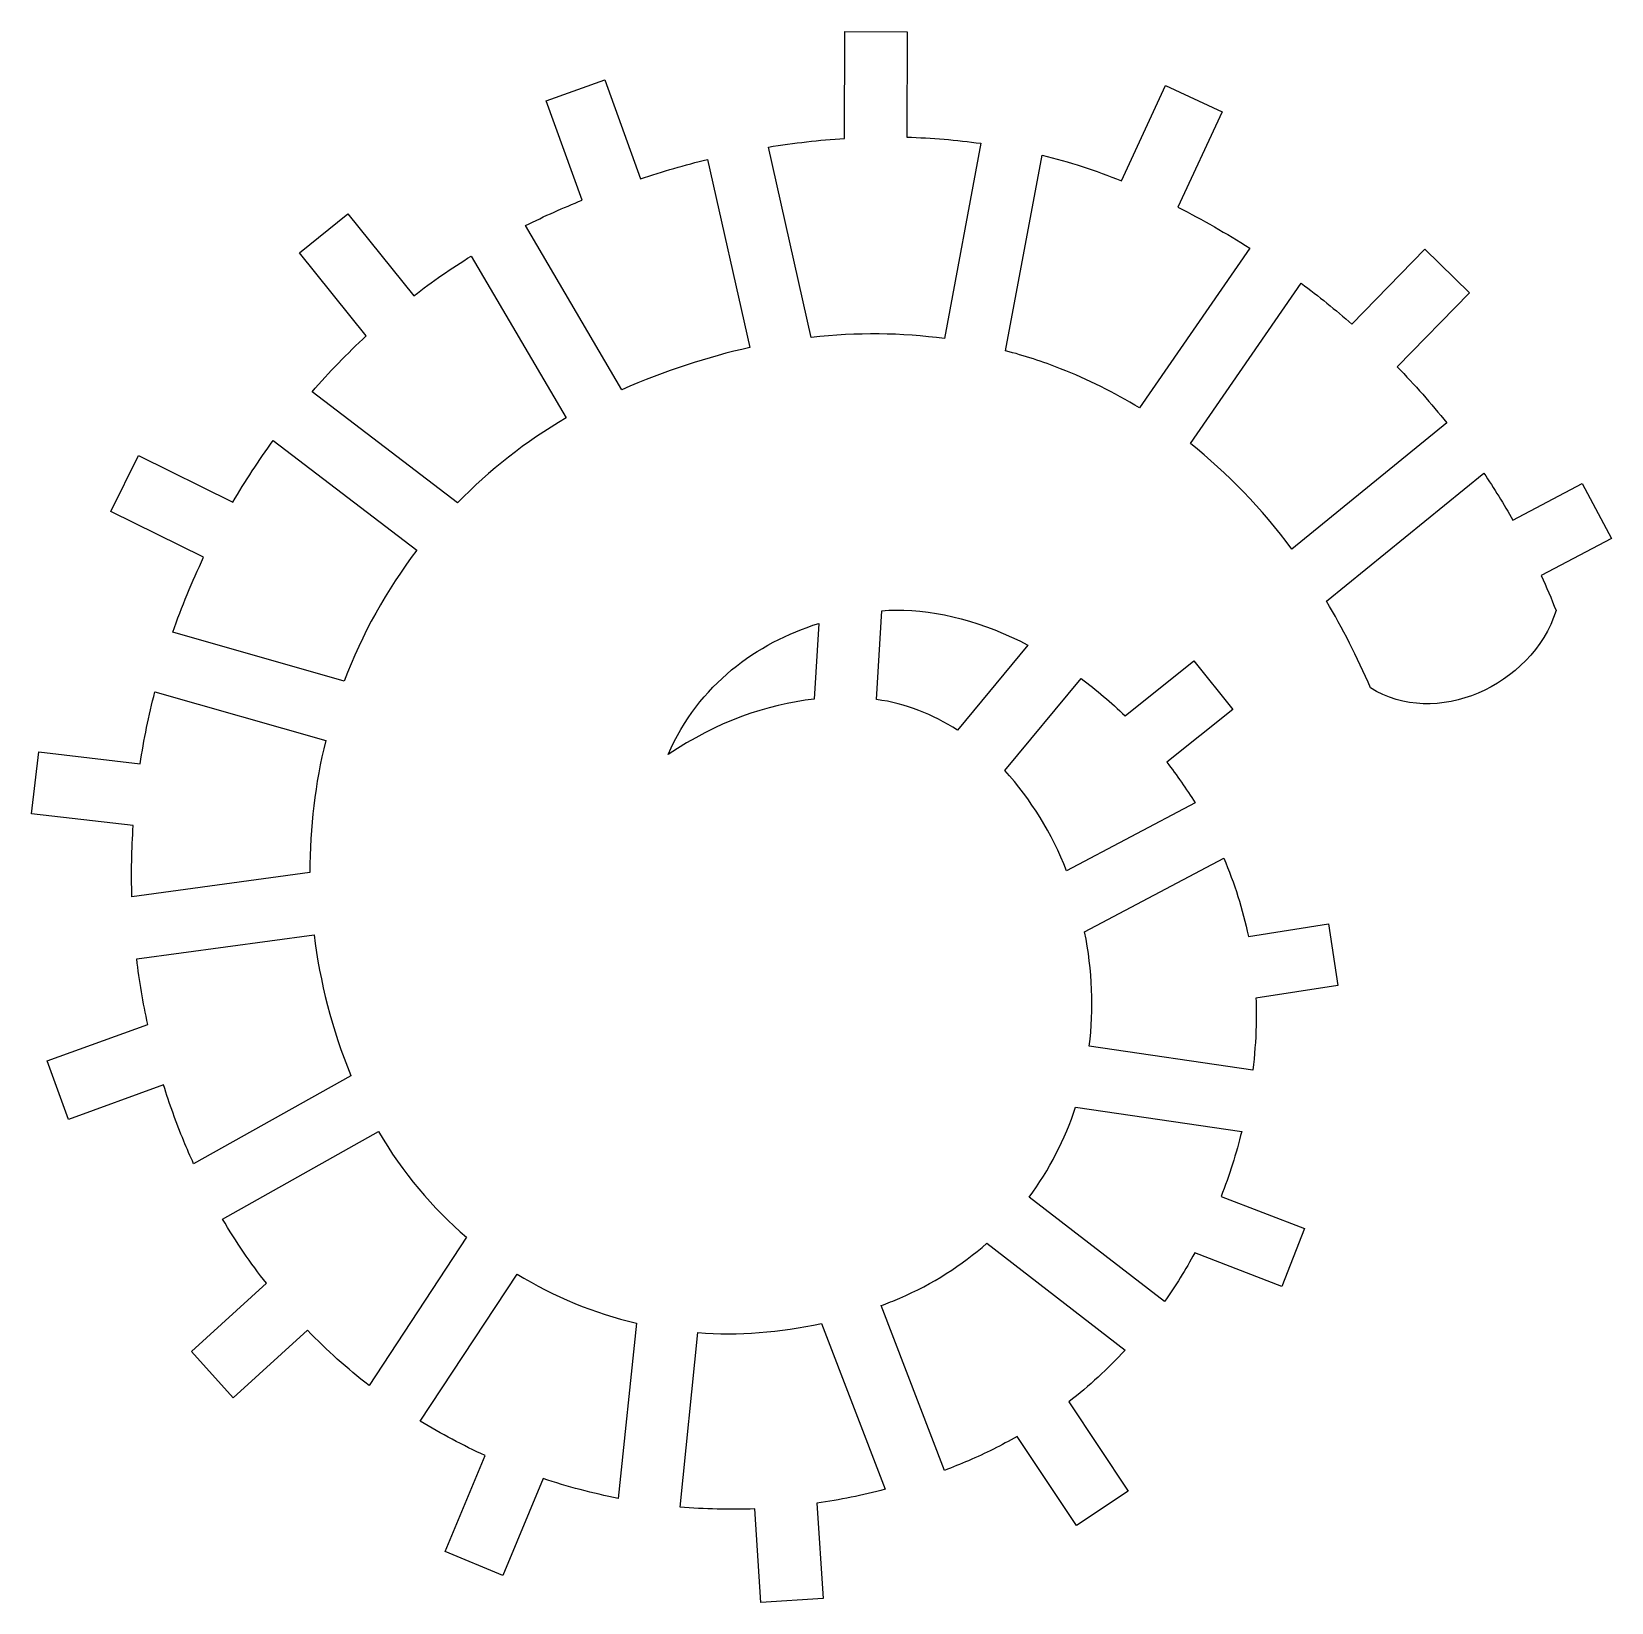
# Model space of a CAD drawing. Header units: centimetres. Extents: x -9.8 to 10.2, y -10 to 9.9.
import ezdxf

# ---------------------------------------------------------------- set-up
doc = ezdxf.new("R2010")
doc.units = ezdxf.units.CM
doc.header["$MEASUREMENT"] = 0
doc.layers.add('Layer 1', color=7, linetype='Continuous')

msp = doc.modelspace()

# ---------------------------------------------------------------- linework, layer by layer
at = {"layer": 'Layer 1'}
for points, knots in [([(0.50602, 9.88965), (0.50602, 9.88965), (0.50206, 8.53774), (0.50206, 8.53774), (0.50206, 8.53774), (0.18369, 8.5175), (-0.13708, 8.48102), (-0.45853, 8.42831), (-0.45853, 8.42831), (-0.45853, 8.42831), (0.08164, 6.01946), (0.08164, 6.01946), (0.08164, 6.01946), (0.66132, 6.08465), (1.22608, 6.07816), (1.76844, 6.00495), (1.76844, 6.00495), (1.76844, 6.00495), (2.22702, 8.47576), (2.22702, 8.47576), (2.22702, 8.47576), (1.91894, 8.51894), (1.60639, 8.54521), (1.29005, 8.55352), (1.29005, 8.55352), (1.29005, 8.55352), (1.29401, 9.88839), (1.29401, 9.88839), (1.29401, 9.88839), (1.29401, 9.88839), (0.50602, 9.88965), (0.50602, 9.88965)], [0, 0, 0, 0, 0.11111111, 0.11111111, 0.11111111, 0.11111111, 0.22222222, 0.22222222, 0.22222222, 0.22222222, 0.33333333, 0.33333333, 0.33333333, 0.33333333, 0.44444444, 0.44444444, 0.44444444, 0.44444444, 0.55555556, 0.55555556, 0.55555556, 0.55555556, 0.66666667, 0.66666667, 0.66666667, 0.66666667, 0.77777778, 0.77777778, 0.77777778, 0.77777778, 1, 1, 1, 1]), ([(-2.52881, 9.28092), (-2.52881, 9.28092), (-3.27067, 9.01341), (-3.27067, 9.01341), (-3.27067, 9.01341), (-3.27067, 9.01341), (-2.81863, 7.75626), (-2.81863, 7.75626), (-2.81863, 7.75626), (-2.9367, 7.70819), (-3.0546, 7.65826), (-3.17183, 7.60606), (-3.17183, 7.60606), (-3.29395, 7.55166), (-3.41421, 7.49423), (-3.53279, 7.43473), (-3.53279, 7.43473), (-3.53279, 7.43473), (-2.31523, 5.35796), (-2.31523, 5.35796), (-2.31523, 5.35796), (-1.76949, 5.59688), (-1.22839, 5.77395), (-0.69703, 5.89033), (-0.69703, 5.89033), (-0.69703, 5.89033), (-1.23075, 8.27156), (-1.23075, 8.27156), (-1.23075, 8.27156), (-1.51412, 8.20266), (-1.79749, 8.1206), (-2.07938, 8.02774), (-2.07938, 8.02774), (-2.07938, 8.02774), (-2.52876, 9.28097), (-2.52876, 9.28097), (-2.52876, 9.28097), (-2.52876, 9.28097), (-2.52881, 9.28092), (-2.52881, 9.28092)], [0, 0, 0, 0, 0.09090909, 0.09090909, 0.09090909, 0.09090909, 0.18181818, 0.18181818, 0.18181818, 0.18181818, 0.27272727, 0.27272727, 0.27272727, 0.27272727, 0.36363636, 0.36363636, 0.36363636, 0.36363636, 0.45454545, 0.45454545, 0.45454545, 0.45454545, 0.54545455, 0.54545455, 0.54545455, 0.54545455, 0.63636364, 0.63636364, 0.63636364, 0.63636364, 0.72727273, 0.72727273, 0.72727273, 0.72727273, 0.81818182, 0.81818182, 0.81818182, 0.81818182, 1, 1, 1, 1]), ([(4.56468, 9.20577), (4.56468, 9.20577), (4.00722, 8.00011), (4.00722, 8.00011), (4.00722, 8.00011), (3.68156, 8.13378), (3.34586, 8.2419), (3.00185, 8.32691), (3.00185, 8.32691), (3.00185, 8.32691), (2.54062, 5.85081), (2.54062, 5.85081), (2.54062, 5.85081), (2.77815, 5.78819), (3.0102, 5.71326), (3.23639, 5.62416), (3.23639, 5.62416), (3.58099, 5.48838), (3.91487, 5.32308), (4.23526, 5.12742), (4.23526, 5.12742), (4.23526, 5.12742), (5.62942, 7.15009), (5.62942, 7.15009), (5.62942, 7.15009), (5.33564, 7.33597), (5.03274, 7.50902), (4.72154, 7.66791), (4.72154, 7.66791), (4.72154, 7.66791), (5.28027, 8.87636), (5.28027, 8.87636), (5.28027, 8.87636), (5.28027, 8.87636), (4.56468, 9.20582), (4.56468, 9.20582), (4.56468, 9.20582), (4.56468, 9.20582), (4.56468, 9.20577), (4.56468, 9.20577)], [0, 0, 0, 0, 0.09090909, 0.09090909, 0.09090909, 0.09090909, 0.18181818, 0.18181818, 0.18181818, 0.18181818, 0.27272727, 0.27272727, 0.27272727, 0.27272727, 0.36363636, 0.36363636, 0.36363636, 0.36363636, 0.45454545, 0.45454545, 0.45454545, 0.45454545, 0.54545455, 0.54545455, 0.54545455, 0.54545455, 0.63636364, 0.63636364, 0.63636364, 0.63636364, 0.72727273, 0.72727273, 0.72727273, 0.72727273, 0.81818182, 0.81818182, 0.81818182, 0.81818182, 1, 1, 1, 1]), ([(-5.78098, 7.58366), (-5.78098, 7.58366), (-6.39368, 7.08945), (-6.39368, 7.08945), (-6.39368, 7.08945), (-6.39368, 7.08945), (-5.54779, 6.03926), (-5.54779, 6.03926), (-5.54779, 6.03926), (-5.79, 5.81556), (-6.01906, 5.57904), (-6.23428, 5.3316), (-6.23428, 5.3316), (-6.23428, 5.3316), (-4.39205, 3.92686), (-4.39205, 3.92686), (-4.39205, 3.92686), (-3.99188, 4.33783), (-3.53321, 4.70064), (-3.02033, 5.00088), (-3.02033, 5.00088), (-3.02033, 5.00088), (-4.22077, 7.04995), (-4.22077, 7.04995), (-4.22077, 7.04995), (-4.47184, 6.89401), (-4.71371, 6.72652), (-4.94551, 6.54786), (-4.94551, 6.54786), (-4.94551, 6.54786), (-5.78103, 7.58367), (-5.78103, 7.58367), (-5.78103, 7.58367), (-5.78103, 7.58367), (-5.78098, 7.58366), (-5.78098, 7.58366)], [0, 0, 0, 0, 0.1, 0.1, 0.1, 0.1, 0.2, 0.2, 0.2, 0.2, 0.3, 0.3, 0.3, 0.3, 0.4, 0.4, 0.4, 0.4, 0.5, 0.5, 0.5, 0.5, 0.6, 0.6, 0.6, 0.6, 0.7, 0.7, 0.7, 0.7, 0.8, 0.8, 0.8, 0.8, 1, 1, 1, 1]), ([(7.84324, 7.13566), (7.84324, 7.13566), (6.92212, 6.18815), (6.92212, 6.18815), (6.92212, 6.18815), (6.7155, 6.36863), (6.50149, 6.54097), (6.28032, 6.70471), (6.28032, 6.70471), (6.28032, 6.70471), (4.88093, 4.67538), (4.88093, 4.67538), (4.88093, 4.67538), (5.34752, 4.30557), (5.77835, 3.86196), (6.16444, 3.33916), (6.16444, 3.33916), (6.16444, 3.33916), (8.1239, 4.93762), (8.1239, 4.93762), (8.1239, 4.93762), (7.92588, 5.18456), (7.7158, 5.42095), (7.49534, 5.64655), (7.49534, 5.64655), (7.49534, 5.64655), (8.40853, 6.58605), (8.40853, 6.58605), (8.40853, 6.58605), (8.40853, 6.58605), (7.84324, 7.13566), (7.84324, 7.13566)], [0, 0, 0, 0, 0.11111111, 0.11111111, 0.11111111, 0.11111111, 0.22222222, 0.22222222, 0.22222222, 0.22222222, 0.33333333, 0.33333333, 0.33333333, 0.33333333, 0.44444444, 0.44444444, 0.44444444, 0.44444444, 0.55555556, 0.55555556, 0.55555556, 0.55555556, 0.66666667, 0.66666667, 0.66666667, 0.66666667, 0.77777778, 0.77777778, 0.77777778, 0.77777778, 1, 1, 1, 1]), ([(-6.72579, 4.71488), (-6.90922, 4.46305), (-7.08, 4.20203), (-7.23708, 3.93342), (-7.23708, 3.93342), (-7.23708, 3.93342), (-8.42959, 4.52512), (-8.42959, 4.52512), (-8.42959, 4.52512), (-8.42959, 4.52512), (-8.77883, 3.81881), (-8.77883, 3.81881), (-8.77883, 3.81881), (-8.77883, 3.81881), (-7.60605, 3.23774), (-7.60605, 3.23774), (-7.60605, 3.23774), (-7.75322, 2.92915), (-7.88339, 2.6118), (-7.9961, 2.28896), (-7.9961, 2.28896), (-7.9961, 2.28896), (-5.82706, 1.6696), (-5.82706, 1.6696), (-5.82706, 1.6696), (-5.60256, 2.26282), (-5.29385, 2.82226), (-4.90864, 3.32866), (-4.90864, 3.32866), (-4.90864, 3.32866), (-6.72579, 4.71488), (-6.72579, 4.71488)], [0, 0, 0, 0, 0.11111111, 0.11111111, 0.11111111, 0.11111111, 0.22222222, 0.22222222, 0.22222222, 0.22222222, 0.33333333, 0.33333333, 0.33333333, 0.33333333, 0.44444444, 0.44444444, 0.44444444, 0.44444444, 0.55555556, 0.55555556, 0.55555556, 0.55555556, 0.66666667, 0.66666667, 0.66666667, 0.66666667, 0.77777778, 0.77777778, 0.77777778, 0.77777778, 1, 1, 1, 1]), ([(8.59172, 4.3024), (8.59172, 4.3024), (6.6019, 2.68028), (6.6019, 2.68028), (6.6019, 2.68028), (6.80388, 2.34209), (6.98985, 1.97721), (7.15801, 1.58526), (7.15801, 1.58526), (7.97632, 1.06617), (9.1943, 1.60339), (9.50626, 2.56301), (9.50626, 2.56301), (9.44693, 2.71325), (9.38292, 2.86059), (9.3165, 3.00577), (9.3165, 3.00577), (9.3165, 3.00577), (10.20595, 3.47624), (10.20595, 3.47624), (10.20595, 3.47624), (10.20595, 3.47624), (9.83698, 4.17336), (9.83698, 4.17336), (9.83698, 4.17336), (9.83698, 4.17336), (8.95946, 3.70816), (8.95946, 3.70816), (8.95946, 3.70816), (8.844, 3.91183), (8.72121, 4.10973), (8.59176, 4.30243), (8.59176, 4.30243), (8.59176, 4.30243), (8.59172, 4.3024), (8.59172, 4.3024)], [0, 0, 0, 0, 0.1, 0.1, 0.1, 0.1, 0.2, 0.2, 0.2, 0.2, 0.3, 0.3, 0.3, 0.3, 0.4, 0.4, 0.4, 0.4, 0.5, 0.5, 0.5, 0.5, 0.6, 0.6, 0.6, 0.6, 0.7, 0.7, 0.7, 0.7, 0.8, 0.8, 0.8, 0.8, 1, 1, 1, 1]), ([(0.17656, 2.40092), (-0.60861, 2.1523), (-1.34402, 1.63085), (-1.72758, 0.74321), (-1.72758, 0.74321), (-1.11286, 1.15519), (-0.48299, 1.37632), (0.11862, 1.44164), (0.11862, 1.44164), (0.11862, 1.44164), (0.1766, 2.40096), (0.1766, 2.40096), (0.1766, 2.40096), (0.1766, 2.40096), (0.17656, 2.40092), (0.17656, 2.40092)], [0, 0, 0, 0, 0.2, 0.2, 0.2, 0.2, 0.4, 0.4, 0.4, 0.4, 0.6, 0.6, 0.6, 0.6, 1, 1, 1, 1]), ([(1.15169, 2.56959), (1.09223, 2.56917), (1.03354, 2.56622), (0.97513, 2.5617), (0.97513, 2.5617), (0.97513, 2.5617), (0.90791, 1.43767), (0.90791, 1.43767), (0.90791, 1.43767), (1.27785, 1.38812), (1.62063, 1.25171), (1.93048, 1.05023), (1.93048, 1.05023), (1.93048, 1.05023), (2.82402, 2.12551), (2.82402, 2.12551), (2.82402, 2.12551), (2.26656, 2.41563), (1.68865, 2.57397), (1.15172, 2.56954), (1.15172, 2.56954), (1.15172, 2.56954), (1.15169, 2.56959), (1.15169, 2.56959)], [0, 0, 0, 0, 0.14285714, 0.14285714, 0.14285714, 0.14285714, 0.28571429, 0.28571429, 0.28571429, 0.28571429, 0.42857143, 0.42857143, 0.42857143, 0.42857143, 0.57142857, 0.57142857, 0.57142857, 0.57142857, 0.71428571, 0.71428571, 0.71428571, 0.71428571, 1, 1, 1, 1]), ([(4.92442, 1.92653), (4.92442, 1.92653), (4.05344, 1.23076), (4.05344, 1.23076), (4.05344, 1.23076), (3.87604, 1.40272), (3.68953, 1.56026), (3.49733, 1.70254), (3.49733, 1.70254), (3.49733, 1.70254), (2.53008, 0.53891), (2.53008, 0.53891), (2.53008, 0.53891), (2.86203, 0.17867), (3.12794, -0.26043), (3.31284, -0.73136), (3.31284, -0.73136), (3.31284, -0.73136), (4.93757, 0.12912), (4.93757, 0.12912), (4.93757, 0.12912), (4.8273, 0.30833), (4.70792, 0.4797), (4.58049, 0.64306), (4.58049, 0.64306), (4.58049, 0.64306), (5.41727, 1.31117), (5.41727, 1.31117), (5.41727, 1.31117), (5.41727, 1.31117), (4.92433, 1.92657), (4.92433, 1.92657), (4.92433, 1.92657), (4.92433, 1.92657), (4.92442, 1.92653), (4.92442, 1.92653)], [0, 0, 0, 0, 0.1, 0.1, 0.1, 0.1, 0.2, 0.2, 0.2, 0.2, 0.3, 0.3, 0.3, 0.3, 0.4, 0.4, 0.4, 0.4, 0.5, 0.5, 0.5, 0.5, 0.6, 0.6, 0.6, 0.6, 0.7, 0.7, 0.7, 0.7, 0.8, 0.8, 0.8, 0.8, 1, 1, 1, 1]), ([(-8.22398, 1.53386), (-8.30115, 1.23438), (-8.36263, 0.93103), (-8.40981, 0.62459), (-8.40981, 0.62459), (-8.40981, 0.62459), (-9.69201, 0.77483), (-9.69201, 0.77483), (-9.69201, 0.77483), (-9.69201, 0.77483), (-9.78297, -0.00793), (-9.78297, -0.00793), (-9.78297, -0.00793), (-9.78297, -0.00793), (-8.49685, -0.15813), (-8.49685, -0.15813), (-8.49685, -0.15813), (-8.51709, -0.45676), (-8.52342, -0.75751), (-8.51397, -1.05816), (-8.51397, -1.05816), (-8.51397, -1.05816), (-6.26064, -0.74979), (-6.26064, -0.74979), (-6.26064, -0.74979), (-6.26389, -0.18305), (-6.19583, 0.37744), (-6.06161, 0.91711), (-6.06161, 0.91711), (-6.06161, 0.91711), (-8.22398, 1.53382), (-8.22398, 1.53382), (-8.22398, 1.53382), (-8.22398, 1.53382), (-8.22398, 1.53386), (-8.22398, 1.53386)], [0, 0, 0, 0, 0.1, 0.1, 0.1, 0.1, 0.2, 0.2, 0.2, 0.2, 0.3, 0.3, 0.3, 0.3, 0.4, 0.4, 0.4, 0.4, 0.5, 0.5, 0.5, 0.5, 0.6, 0.6, 0.6, 0.6, 0.7, 0.7, 0.7, 0.7, 0.8, 0.8, 0.8, 0.8, 1, 1, 1, 1]), ([(5.3014, -0.57057), (5.3014, -0.57057), (3.54089, -1.50227), (3.54089, -1.50227), (3.54089, -1.50227), (3.64015, -1.98914), (3.65871, -2.47816), (3.59883, -2.94918), (3.59883, -2.94918), (3.59883, -2.94918), (5.66902, -3.25224), (5.66902, -3.25224), (5.66902, -3.25224), (5.69124, -3.0651), (5.70545, -2.87673), (5.71119, -2.68824), (5.71119, -2.68824), (5.71473, -2.57173), (5.7133, -2.45611), (5.70853, -2.34162), (5.70853, -2.34162), (5.70853, -2.34162), (6.74561, -2.17961), (6.74561, -2.17961), (6.74561, -2.17961), (6.74561, -2.17961), (6.62433, -1.40077), (6.62433, -1.40077), (6.62433, -1.40077), (6.62433, -1.40077), (5.6123, -1.5589), (5.6123, -1.5589), (5.6123, -1.5589), (5.54158, -1.21523), (5.43621, -0.88451), (5.30131, -0.57061), (5.30131, -0.57061), (5.30131, -0.57061), (5.3014, -0.57057), (5.3014, -0.57057)], [0, 0, 0, 0, 0.09090909, 0.09090909, 0.09090909, 0.09090909, 0.18181818, 0.18181818, 0.18181818, 0.18181818, 0.27272727, 0.27272727, 0.27272727, 0.27272727, 0.36363636, 0.36363636, 0.36363636, 0.36363636, 0.45454545, 0.45454545, 0.45454545, 0.45454545, 0.54545455, 0.54545455, 0.54545455, 0.54545455, 0.63636364, 0.63636364, 0.63636364, 0.63636364, 0.72727273, 0.72727273, 0.72727273, 0.72727273, 0.81818182, 0.81818182, 0.81818182, 0.81818182, 1, 1, 1, 1]), ([(-6.20919, -1.53791), (-6.20919, -1.53791), (-8.45337, -1.84489), (-8.45337, -1.84489), (-8.45337, -1.84489), (-8.42018, -2.12193), (-8.37304, -2.39856), (-8.31363, -2.67374), (-8.31363, -2.67374), (-8.31363, -2.67374), (-9.58529, -3.13497), (-9.58529, -3.13497), (-9.58529, -3.13497), (-9.58529, -3.13497), (-9.31778, -3.87552), (-9.31778, -3.87552), (-9.31778, -3.87552), (-9.31778, -3.87552), (-8.11329, -3.43933), (-8.11329, -3.43933), (-8.11329, -3.43933), (-8.03886, -3.67817), (-7.95377, -3.91473), (-7.85767, -4.14961), (-7.85767, -4.14961), (-7.81786, -4.24677), (-7.7757, -4.3424), (-7.73243, -4.4369), (-7.73243, -4.4369), (-7.73243, -4.4369), (-5.74269, -3.32198), (-5.74269, -3.32198), (-5.74269, -3.32198), (-5.74282, -3.32164), (-5.74252, -3.32114), (-5.74269, -3.32071), (-5.74269, -3.32071), (-5.98246, -2.73479), (-6.13578, -2.1352), (-6.20915, -1.53785), (-6.20915, -1.53785), (-6.20915, -1.53785), (-6.20919, -1.53791), (-6.20919, -1.53791)], [0, 0, 0, 0, 0.08333333, 0.08333333, 0.08333333, 0.08333333, 0.16666667, 0.16666667, 0.16666667, 0.16666667, 0.25, 0.25, 0.25, 0.25, 0.33333333, 0.33333333, 0.33333333, 0.33333333, 0.41666667, 0.41666667, 0.41666667, 0.41666667, 0.5, 0.5, 0.5, 0.5, 0.58333333, 0.58333333, 0.58333333, 0.58333333, 0.66666667, 0.66666667, 0.66666667, 0.66666667, 0.75, 0.75, 0.75, 0.75, 0.83333333, 0.83333333, 0.83333333, 0.83333333, 1, 1, 1, 1]), ([(3.42619, -3.71871), (3.29252, -4.12799), (3.09509, -4.51374), (2.8371, -4.8599), (2.8371, -4.8599), (2.8371, -4.8599), (4.55022, -6.18161), (4.55022, -6.18161), (4.55022, -6.18161), (4.69022, -5.98372), (4.81807, -5.77722), (4.9337, -5.5649), (4.9337, -5.5649), (4.9337, -5.5649), (6.03799, -5.99181), (6.03799, -5.99181), (6.03799, -5.99181), (6.03799, -5.99181), (6.32262, -5.25648), (6.32262, -5.25648), (6.32262, -5.25648), (6.32262, -5.25648), (5.26703, -4.84932), (5.26703, -4.84932), (5.26703, -4.84932), (5.37203, -4.58185), (5.45957, -4.30738), (5.52797, -4.02831), (5.52797, -4.02831), (5.52797, -4.02831), (3.42615, -3.71871), (3.42615, -3.71871), (3.42615, -3.71871), (3.42615, -3.71871), (3.42619, -3.71871), (3.42619, -3.71871)], [0, 0, 0, 0, 0.1, 0.1, 0.1, 0.1, 0.2, 0.2, 0.2, 0.2, 0.3, 0.3, 0.3, 0.3, 0.4, 0.4, 0.4, 0.4, 0.5, 0.5, 0.5, 0.5, 0.6, 0.6, 0.6, 0.6, 0.7, 0.7, 0.7, 0.7, 0.8, 0.8, 0.8, 0.8, 1, 1, 1, 1]), ([(-5.39349, -4.02839), (-5.39349, -4.02839), (-7.36759, -5.13665), (-7.36759, -5.13665), (-7.36759, -5.13665), (-7.19858, -5.42318), (-7.01211, -5.69369), (-6.81139, -5.94965), (-6.81139, -5.94965), (-6.81139, -5.94965), (-7.76152, -6.81283), (-7.76152, -6.81283), (-7.76152, -6.81283), (-7.76152, -6.81283), (-7.2305, -7.39656), (-7.2305, -7.39656), (-7.2305, -7.39656), (-7.2305, -7.39656), (-6.29353, -6.54392), (-6.29353, -6.54392), (-6.29353, -6.54392), (-6.04866, -6.79587), (-5.78785, -7.0286), (-5.51342, -7.24108), (-5.51342, -7.24108), (-5.51342, -7.24108), (-4.27874, -5.36714), (-4.27874, -5.36714), (-4.27874, -5.36714), (-4.71121, -4.99733), (-5.08896, -4.54866), (-5.39349, -4.02831), (-5.39349, -4.02831), (-5.39349, -4.02831), (-5.39349, -4.02839), (-5.39349, -4.02839)], [0, 0, 0, 0, 0.1, 0.1, 0.1, 0.1, 0.2, 0.2, 0.2, 0.2, 0.3, 0.3, 0.3, 0.3, 0.4, 0.4, 0.4, 0.4, 0.5, 0.5, 0.5, 0.5, 0.6, 0.6, 0.6, 0.6, 0.7, 0.7, 0.7, 0.7, 0.8, 0.8, 0.8, 0.8, 1, 1, 1, 1]), ([(2.30216, -5.44241), (1.98742, -5.7219), (1.61925, -5.95787), (1.20052, -6.13683), (1.20052, -6.13683), (1.12242, -6.17023), (1.04433, -6.20219), (0.9659, -6.23171), (0.9659, -6.23171), (0.9659, -6.23171), (1.76836, -8.31649), (1.76836, -8.31649), (1.76836, -8.31649), (1.87011, -8.27795), (1.9719, -8.23705), (2.07281, -8.19387), (2.07281, -8.19387), (2.28584, -8.10279), (2.48985, -7.99956), (2.68551, -7.88689), (2.68551, -7.88689), (2.68551, -7.88689), (3.438, -9.01488), (3.438, -9.01488), (3.438, -9.01488), (3.438, -9.01488), (4.093, -8.57869), (4.093, -8.57869), (4.093, -8.57869), (4.093, -8.57869), (3.34055, -7.44935), (3.34055, -7.44935), (3.34055, -7.44935), (3.59777, -7.25011), (3.8356, -7.03092), (4.0534, -6.79575), (4.0534, -6.79575), (4.0534, -6.79575), (2.30216, -5.44241), (2.30216, -5.44241)], [0, 0, 0, 0, 0.09090909, 0.09090909, 0.09090909, 0.09090909, 0.18181818, 0.18181818, 0.18181818, 0.18181818, 0.27272727, 0.27272727, 0.27272727, 0.27272727, 0.36363636, 0.36363636, 0.36363636, 0.36363636, 0.45454545, 0.45454545, 0.45454545, 0.45454545, 0.54545455, 0.54545455, 0.54545455, 0.54545455, 0.63636364, 0.63636364, 0.63636364, 0.63636364, 0.72727273, 0.72727273, 0.72727273, 0.72727273, 0.81818182, 0.81818182, 0.81818182, 0.81818182, 1, 1, 1, 1]), ([(-3.64091, -5.83246), (-3.64091, -5.83246), (-4.86505, -7.69177), (-4.86505, -7.69177), (-4.86505, -7.69177), (-4.60053, -7.85496), (-4.32606, -8.00044), (-4.04412, -8.12926), (-4.04412, -8.12926), (-4.04412, -8.12926), (-4.55014, -9.34429), (-4.55014, -9.34429), (-4.55014, -9.34429), (-4.55014, -9.34429), (-3.82148, -9.64604), (-3.82148, -9.64604), (-3.82148, -9.64604), (-3.82148, -9.64604), (-3.31146, -8.41921), (-3.31146, -8.41921), (-3.31146, -8.41921), (-3.00056, -8.52358), (-2.68307, -8.60791), (-2.36015, -8.67095), (-2.36015, -8.67095), (-2.36015, -8.67095), (-2.13076, -6.45313), (-2.13076, -6.45313), (-2.13076, -6.45313), (-2.66478, -6.32882), (-3.17433, -6.11983), (-3.64096, -5.83254), (-3.64096, -5.83254), (-3.64096, -5.83254), (-3.64091, -5.83246), (-3.64091, -5.83246)], [0, 0, 0, 0, 0.1, 0.1, 0.1, 0.1, 0.2, 0.2, 0.2, 0.2, 0.3, 0.3, 0.3, 0.3, 0.4, 0.4, 0.4, 0.4, 0.5, 0.5, 0.5, 0.5, 0.6, 0.6, 0.6, 0.6, 0.7, 0.7, 0.7, 0.7, 0.8, 0.8, 0.8, 0.8, 1, 1, 1, 1]), ([(0.20957, -6.45705), (-0.31492, -6.57428), (-0.84041, -6.61181), (-1.35204, -6.57301), (-1.35204, -6.57301), (-1.35204, -6.57301), (-1.57869, -8.78025), (-1.57869, -8.78025), (-1.57869, -8.78025), (-1.26538, -8.80774), (-0.9487, -8.81609), (-0.63118, -8.80386), (-0.63118, -8.80386), (-0.63118, -8.80386), (-0.55477, -9.98726), (-0.55477, -9.98726), (-0.55477, -9.98726), (-0.55477, -9.98726), (0.23192, -9.93716), (0.23192, -9.93716), (0.23192, -9.93716), (0.23192, -9.93716), (0.15416, -8.73141), (0.15416, -8.73141), (0.15416, -8.73141), (0.44272, -8.68992), (0.7306, -8.63219), (1.01734, -8.55616), (1.01734, -8.55616), (1.01734, -8.55616), (0.20953, -6.45704), (0.20953, -6.45704), (0.20953, -6.45704), (0.20953, -6.45704), (0.20957, -6.45705), (0.20957, -6.45705)], [0, 0, 0, 0, 0.1, 0.1, 0.1, 0.1, 0.2, 0.2, 0.2, 0.2, 0.3, 0.3, 0.3, 0.3, 0.4, 0.4, 0.4, 0.4, 0.5, 0.5, 0.5, 0.5, 0.6, 0.6, 0.6, 0.6, 0.7, 0.7, 0.7, 0.7, 0.8, 0.8, 0.8, 0.8, 1, 1, 1, 1])]:
    msp.add_open_spline(points, degree=3, knots=knots, dxfattribs=at)

doc.saveas('drawing.dxf')
